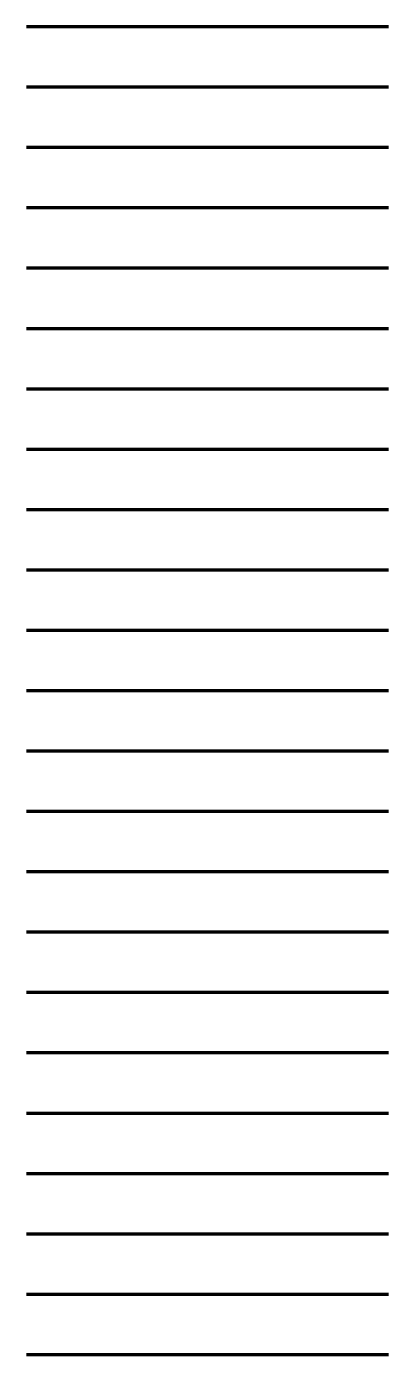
# Model space of a CAD drawing. Header units: metres. Extents: x -170 to 2070, y -13 to 14380.
# Drawn here: x 900 to 1020, y 440 to 880 of the extents above; entities that cross this region are included whole.
import ezdxf
from ezdxf.lldxf.tags import DXFTag

# ---------------------------------------------------------------- set-up
doc = ezdxf.new("R2010")
doc.units = ezdxf.units.M
for name, color, linetype, lineweight in [('B-OI-KL-ET_HS_MANTELBUIS_HDPE_125-RESERVE-G', 7, 'KL-RESERVE-SO', 70), ('B-OI-KL-ET_HS_MANTELBUIS_HDPE_160-RESERVE-G', 7, 'KL-RESERVE-SO', 70), ('B-OI-KL-ET_HS_MANTELBUIS_HDPE_165-RESERVE-G', 7, 'KL-RESERVE-SO', 70), ('B-OI-KL-ET_HS_MANTELBUIS_HDPE_200-RESERVE-G', 7, 'KL-RESERVE-SO', 70), ('B-OI-KL-ET_HS_MANTELBUIS_HDPE_32-RESERVE-G', 7, 'KL-RESERVE-SO', 70), ('B-OI-KL-ET_HS_MANTELBUIS_HDPE_50-RESERVE-G', 7, 'KL-RESERVE-SO', 70), ('B-OI-KL-ET_HS_MANTELBUIS_HDPE_75-RESERVE-G', 7, 'KL-RESERVE-SO', 70), ('B-OI-KL-ET_HS_MANTELBUIS_PE 80-RESERVE-G', 7, 'KL-RESERVE-SO', 70), ('B-OI-KL-ET_HS_MANTELBUIS_PE 80_110-RESERVE-G', 7, 'KL-RESERVE-SO', 70), ('B-OI-KL-ET_HS_MANTELBUIS_PE 80_160-RESERVE-G', 7, 'KL-RESERVE-SO', 70), ('B-OI-KL-ET_HS_MANTELBUIS_PE 80_200-RESERVE-G', 7, 'KL-RESERVE-SO', 70), ('B-OI-KL-ET_HS_MANTELBUIS_PE 80_250-RESERVE-G', 7, 'KL-RESERVE-SO', 70), ('B-OI-KL-ET_HS_MANTELBUIS_PE 80_315-RESERVE-G', 7, 'KL-RESERVE-SO', 70), ('B-OI-KL-ET_HS_MANTELBUIS_PE 80_50-RESERVE-G', 7, 'KL-RESERVE-SO', 70), ('B-OI-KL-ET_HS_MANTELBUIS_PE 80_63-RESERVE-G', 7, 'KL-RESERVE-SO', 70), ('B-OI-KL-ET_HS_MANTELBUIS_PE 80_75-RESERVE-G', 7, 'KL-RESERVE-SO', 70), ('B-OI-KL-ET_HS_MANTELBUIS_PVC-RESERVE-G', 7, 'KL-RESERVE-SO', 70), ('B-OI-KL-ET_HS_MANTELBUIS_PVC_100-RESERVE-G', 7, 'KL-RESERVE-SO', 70), ('B-OI-KL-ET_HS_MANTELBUIS_PVC_110-RESERVE-G', 7, 'KL-RESERVE-SO', 70), ('B-OI-KL-ET_HS_MANTELBUIS_PVC_120-RESERVE-G', 7, 'KL-RESERVE-SO', 70), ('B-OI-KL-ET_HS_MANTELBUIS_PVC_125-RESERVE-G', 7, 'KL-RESERVE-SO', 70), ('B-OI-KL-ET_HS_MANTELBUIS_PVC_150-RESERVE-G', 7, 'KL-RESERVE-SO', 70), ('B-OI-KL-ET_HS_MANTELBUIS_PVC_160-RESERVE-G', 7, 'KL-RESERVE-SO', 70)]:
    doc.layers.add(name, color=color, linetype=linetype, lineweight=lineweight)
doc.styles.get("Standard").update_dxf_attribs({"font": 'NLCS-ISO.ttf'})
tags = doc.linetypes.add('KL-RESERVE-SO', pattern='A,7,-2,["RS",Standard,S=1,R=0,X=-1,Y=-0.5],-1.5', length=10.5).pattern_tags.tags
tags[6] = DXFTag(74, 10)

msp = doc.modelspace()

# ---------------------------------------------------------------- linework, layer by layer
at = {"layer": 'B-OI-KL-ET_HS_MANTELBUIS_HDPE_125-RESERVE-G'}
msp.add_line((900, 440), (1020, 440), dxfattribs=at)
at = {"layer": 'B-OI-KL-ET_HS_MANTELBUIS_HDPE_160-RESERVE-G'}
msp.add_line((900, 460), (1020, 460), dxfattribs=at)
at = {"layer": 'B-OI-KL-ET_HS_MANTELBUIS_HDPE_165-RESERVE-G'}
msp.add_line((900, 480), (1020, 480), dxfattribs=at)
at = {"layer": 'B-OI-KL-ET_HS_MANTELBUIS_HDPE_200-RESERVE-G'}
msp.add_line((900, 500), (1020, 500), dxfattribs=at)
at = {"layer": 'B-OI-KL-ET_HS_MANTELBUIS_HDPE_32-RESERVE-G'}
msp.add_line((900, 520), (1020, 520), dxfattribs=at)
at = {"layer": 'B-OI-KL-ET_HS_MANTELBUIS_HDPE_50-RESERVE-G'}
msp.add_line((900, 540), (1020, 540), dxfattribs=at)
at = {"layer": 'B-OI-KL-ET_HS_MANTELBUIS_HDPE_75-RESERVE-G'}
msp.add_line((900, 560), (1020, 560), dxfattribs=at)
at = {"layer": 'B-OI-KL-ET_HS_MANTELBUIS_PE 80-RESERVE-G'}
msp.add_line((900, 580), (1020, 580), dxfattribs=at)
at = {"layer": 'B-OI-KL-ET_HS_MANTELBUIS_PE 80_110-RESERVE-G'}
msp.add_line((900, 600), (1020, 600), dxfattribs=at)
at = {"layer": 'B-OI-KL-ET_HS_MANTELBUIS_PE 80_160-RESERVE-G'}
msp.add_line((900, 620), (1020, 620), dxfattribs=at)
at = {"layer": 'B-OI-KL-ET_HS_MANTELBUIS_PE 80_200-RESERVE-G'}
msp.add_line((900, 640), (1020, 640), dxfattribs=at)
at = {"layer": 'B-OI-KL-ET_HS_MANTELBUIS_PE 80_250-RESERVE-G'}
msp.add_line((900, 660), (1020, 660), dxfattribs=at)
at = {"layer": 'B-OI-KL-ET_HS_MANTELBUIS_PE 80_315-RESERVE-G'}
msp.add_line((900, 680), (1020, 680), dxfattribs=at)
at = {"layer": 'B-OI-KL-ET_HS_MANTELBUIS_PE 80_50-RESERVE-G'}
msp.add_line((900, 700), (1020, 700), dxfattribs=at)
at = {"layer": 'B-OI-KL-ET_HS_MANTELBUIS_PE 80_63-RESERVE-G'}
msp.add_line((900, 720), (1020, 720), dxfattribs=at)
at = {"layer": 'B-OI-KL-ET_HS_MANTELBUIS_PE 80_75-RESERVE-G'}
msp.add_line((900, 740), (1020, 740), dxfattribs=at)
at = {"layer": 'B-OI-KL-ET_HS_MANTELBUIS_PVC-RESERVE-G'}
msp.add_line((900, 760), (1020, 760), dxfattribs=at)
at = {"layer": 'B-OI-KL-ET_HS_MANTELBUIS_PVC_100-RESERVE-G'}
msp.add_line((900, 780), (1020, 780), dxfattribs=at)
at = {"layer": 'B-OI-KL-ET_HS_MANTELBUIS_PVC_110-RESERVE-G'}
msp.add_line((900, 800), (1020, 800), dxfattribs=at)
at = {"layer": 'B-OI-KL-ET_HS_MANTELBUIS_PVC_120-RESERVE-G'}
msp.add_line((900, 820), (1020, 820), dxfattribs=at)
at = {"layer": 'B-OI-KL-ET_HS_MANTELBUIS_PVC_125-RESERVE-G'}
msp.add_line((900, 840), (1020, 840), dxfattribs=at)
at = {"layer": 'B-OI-KL-ET_HS_MANTELBUIS_PVC_150-RESERVE-G'}
msp.add_line((900, 860), (1020, 860), dxfattribs=at)
at = {"layer": 'B-OI-KL-ET_HS_MANTELBUIS_PVC_160-RESERVE-G'}
msp.add_line((900, 880), (1020, 880), dxfattribs=at)

doc.saveas('drawing.dxf')
